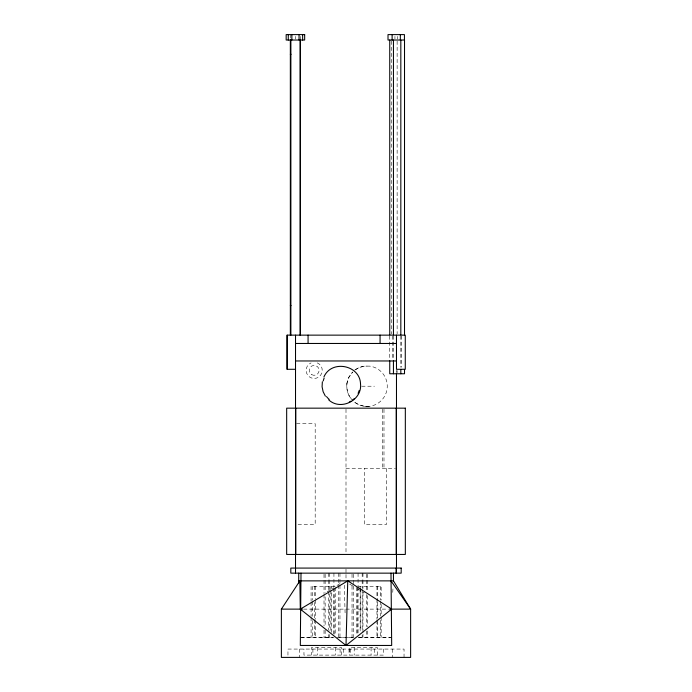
<?xml version="1.0" encoding="UTF-8"?>
<svg xmlns="http://www.w3.org/2000/svg" width="692" height="692" viewBox="0 0 692 692"><rect width="100%" height="100%" fill="white"/><g stroke="black" fill="none" stroke-linecap="round" stroke-linejoin="round"><path stroke-width="0.52" stroke-dasharray="3.46 2.59" d="M392.736 592.387L393.065 587.153M327.178 591.833L333.449 587.793M337.03 585.493L341.511 582.603M354.65 370.151L358.923 367.599L364.018 366.146L366.976 366.103M355.558 369.554L359.503 367.357L364.632 366.068L369.926 366.146A20.276 20.276 0 0 1 369.312 406.351C364.104 406.827 358.845 405.374 354.65 402.268M364.632 406.351L366.976 406.316M361.691 386.214L374.441 386.214M296.548 423.66L315.189 423.66L315.189 524.441L296.548 524.441M346 468.389L395.469 468.389M335.213 586.306L311.089 586.306L311.089 601.305M357.773 586.306L381.154 586.306L381.154 600.137M303.528 609.124L388.471 609.124M301.383 637.367L332.982 637.367M336.866 637.367L355.134 637.367M358.715 637.367L391.689 637.367M300.311 637.73L334.651 637.73M339.011 637.73L353.655 637.73M358.188 637.73L390.617 637.73M369.312 406.351L364.018 406.273L358.923 404.82L354.382 402.104M349.676 584.135L353.327 586.306M357.894 589.022L364.295 592.828M344.313 585.181L345.126 614.236M404.042 657.4L404.042 649.07L287.958 649.07L287.958 657.4M401.594 335.966L401.594 367.279M400.824 335.966L400.824 367.279M397.502 36.408L397.502 39.124M397.13 41.113L397.13 333.803M397.13 370.523L397.13 372.685M396.481 370.376L396.481 372.53M394.942 36.408L394.942 39.124M393.437 335.966L393.437 359.719M392.667 335.966L392.667 359.719M392.442 649.07L392.442 657.4M391.274 41.113L391.274 334.054M389.743 335.966L389.743 359.719M386.543 468.389L386.543 524.441L364.338 524.441L364.338 468.389M383.982 409.232L383.982 468.389M383.316 649.07L383.316 655.108L303.961 655.108L303.961 649.07M382.261 409.232L382.261 468.389M381.154 604.393L381.154 616.088M381.154 617.152L381.154 637.367M380.315 586.306L380.315 600.137M380.315 601.201L380.315 616.088M380.315 620.343L380.315 637.367M377.555 586.306L377.555 601.201M377.555 602.265L377.555 620.343M377.555 621.407L377.555 637.73M377.477 655.108L377.477 647.625L349.581 647.625L349.581 655.108M376.958 586.306L376.958 598.009M376.958 599.073L376.958 619.279M376.958 620.343L376.958 637.367M374.718 649.07L374.718 655.108M371.085 647.625L371.085 655.108M367.383 574.222L367.383 591.349M367.383 595.63L367.383 626.667M367.383 630.94L367.383 637.367M366.596 574.222L366.596 590.276M366.596 594.558L366.596 626.667M366.596 630.94L366.596 637.367M362.963 573.149L362.963 579.221M362.963 580.233L362.963 588.434M362.963 592.689L362.963 633.111M362.963 634.175L362.963 637.367M362.184 573.149L362.184 579.221M362.184 580.233L362.184 588.434M362.184 589.497L362.184 630.983M362.184 635.239L362.184 637.367M360.74 588.434L360.74 630.983M360.143 586.306L360.143 589.497M360.143 590.561L360.143 632.047M358.067 573.149L358.067 585.994M358.067 587.067L358.067 634.157M357.383 587.37L357.383 634.175M356.536 587.378L356.536 634.512M354.192 647.625L354.192 655.108M353.655 574.222L353.655 584.922M353.655 585.994L353.655 637.367M352.038 574.118L352.038 579.913M352.038 585.994L352.038 637.73M350.636 649.07L350.636 655.108M349.036 649.07L349.036 655.108M346 409.232L346 554.448M346 569.161L346 573.46M346 574.533L346 579.905M343.742 649.07L343.742 655.108M341.64 655.108L341.64 647.625L311.357 647.625L311.357 655.108M340.101 649.07L340.101 655.108M339.962 573.149L339.962 637.73M338.345 573.149L338.345 637.73M335.637 647.625L335.637 655.108M335.213 587.378L335.213 634.512M334.02 588.434L334.02 634.175M333.933 573.149L333.933 587.145M333.933 588.217L333.933 634.495M331.65 586.306L331.65 588.451M331.65 592.733L331.65 632.367M330.837 586.306L330.837 589.497M330.837 590.561L330.837 630.983M329.565 573.149L329.565 579.221M329.565 580.233L329.565 589.523M329.565 593.805L329.565 630.23M329.565 634.512L329.565 637.73M328.432 573.149L328.432 579.221M328.432 580.233L328.432 590.596M328.432 591.669L328.432 630.23M328.432 634.512L328.432 637.73M325.145 574.23L325.145 592.525M325.145 596.833L325.145 625.888M325.145 630.196L325.145 637.73M324.012 574.23L324.012 593.598M324.012 594.679L324.012 625.888M324.012 630.196L324.012 637.73M317.36 647.625L317.36 655.108M315.474 586.306L315.474 599.073M315.474 600.137L315.474 619.279M315.474 620.343L315.474 637.73M314.661 586.306L314.661 598.096M314.661 602.377L314.661 618.449M314.661 619.513L314.661 637.73M312.896 649.07L312.896 655.108M312.291 586.306L312.291 600.232M312.291 601.305L312.291 616.304M312.291 620.586L312.291 637.73M311.089 602.377L311.089 616.304M311.089 617.376L311.089 637.73M300.484 36.408L300.484 39.124M299.558 649.07L299.558 657.4M295.415 36.408L295.458 39.124M290.346 34.6L290.346 39.124M317.247 362.876A8.088 8.088 0 0 1 320.621 375.254A8.088 8.088 0 0 1 307.793 375.306A8.088 8.088 0 0 1 311.063 362.902M346.917 383.256C346.225 389.458 348.059 396.144 352.756 400.426C344.832 393.186 344.832 379.242 352.756 371.993L348.361 378.161L346.917 383.256M311.711 374.64A4.948 4.948 0 0 0 319.133 370.358A4.948 4.948 0 0 0 311.711 366.068A4.948 4.948 0 0 0 311.711 374.64"/><path stroke-width="1.04" d="M390.989 573.149L391.689 645.454L300.311 645.454L301.011 573.149M346 645.454L347.756 580.873L391.689 609.124L346 645.454L300.311 609.124L299.87 580.873L281.376 609.124L281.376 657.4L410.624 657.4L410.624 609.124L393.454 580.873L393.454 573.149M322.351 381.742L322.083 386.767L323.121 391.689L325.396 396.17M323.917 376.958C331.321 359.503 359.901 364.848 360.515 383.792C362.435 400.166 340.845 411.126 328.761 399.915M300.311 609.124L347.756 580.873M290.346 54.261L291.029 54.261M290.346 305.613L291.029 305.613M295.519 343.466L396.481 343.466M295.519 360.964L396.481 360.964M295.519 369.294L287.068 369.294L287.068 335.136L405.27 335.136L405.27 369.294L396.481 369.294L396.481 335.136M298.728 573.149L298.728 580.873L393.454 580.873M281.376 609.124L302.456 609.124M389.544 609.124L410.624 609.124L390.989 580.873M298.728 580.873L298.84 582.967M404.517 334.885L404.517 40.032L388.013 40.032L388.013 34.6L404.431 34.6L404.431 40.032M404.517 369.442L404.517 373.767L389.743 373.767L389.743 360.8M400.824 40.032L400.824 334.885M400.824 369.442L400.824 373.767M400.322 34.6L400.322 40.032M396.481 373.611L396.481 573.149M396.205 408.159L396.205 554.448M396.075 568.08L396.075 573.149M393.437 40.032L393.437 334.885M393.437 360.8L393.437 373.767M392.122 34.6L392.122 40.032M389.743 40.032L389.743 334.885M380.072 335.136L380.072 343.466M308.07 335.136L308.07 343.466M302.646 34.6L302.646 40.032M300.484 40.032L300.484 335.136M300.043 40.032L300.043 335.136M299.048 34.6L299.048 40.032M295.795 408.159L295.795 554.448M295.519 335.136L295.519 573.149M291.86 34.6L291.86 40.032M290.874 40.032L290.874 335.136M290.346 40.032L290.346 335.136M288.27 34.6L288.27 40.032M287.189 335.136L287.189 369.294M359.113 390.582A18.589 18.589 0 0 1 358.067 393.307M354.079 398.782A18.589 18.589 0 0 1 352.591 400.045M350.991 401.135A18.589 18.589 0 0 1 349.278 402.069M329.21 399.396A18.589 18.589 0 0 1 326.529 396.568M323.233 380.92A18.589 18.589 0 0 1 324.141 378.135M304.67 34.6L286.168 34.6L286.168 40.032L304.67 40.032L304.67 34.6M405.33 408.159L286.67 408.159L286.67 554.448L405.33 554.448L405.33 408.159M401.187 568.08L290.813 568.08L290.813 573.149L401.187 573.149L401.187 568.08"/></g></svg>
